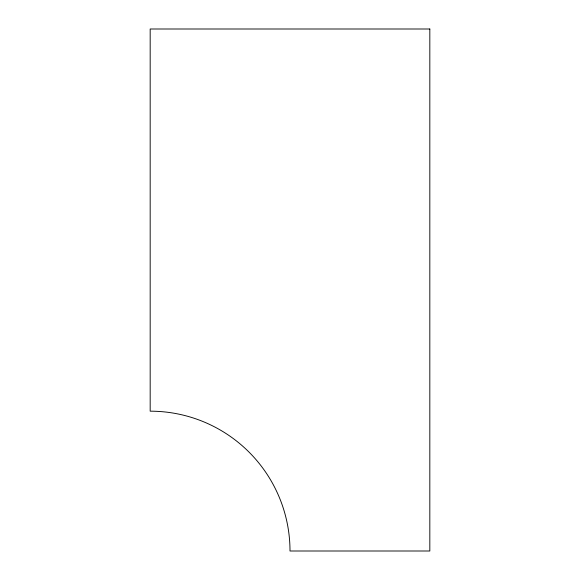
<?xml version="1.0" encoding="UTF-8"?>
<svg xmlns="http://www.w3.org/2000/svg" width="580" height="580" viewBox="0 0 580 580"><rect width="100%" height="100%" fill="white"/><g stroke="black" fill="none" stroke-linecap="round" stroke-linejoin="round"><path stroke-width="0.87" d="M429.824 29L150.176 29L150.176 411.176A139.823 139.823 0 0 1 290 551L429.824 551L429.824 29"/></g></svg>
